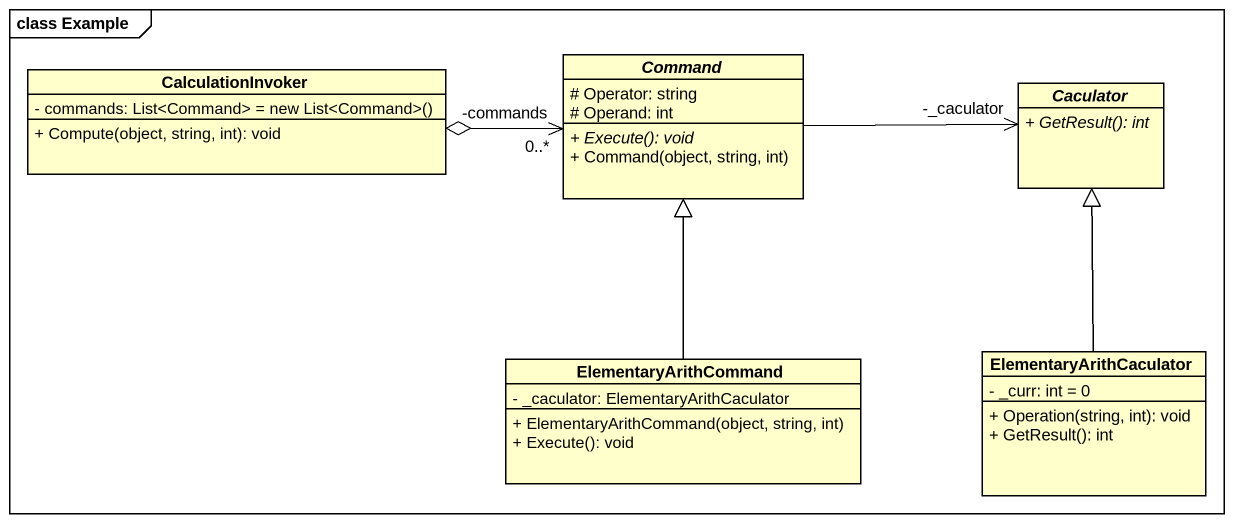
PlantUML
@startuml
mainframe class Example
hide circle
hide empty members
skinparam classAttributeIconSize 0
class CalculationInvoker {
  {field} - commands: List<Command> = new List<Command>()
  + Compute(object, string, int): void
}
abstract class Command {
  # Operator: string
  # Operand: int
  {abstract} + Execute(): void
  + Command(object, string, int)
}
abstract class Caculator {
  {abstract} + GetResult(): int
}
class ElementaryArithCommand {
  - _caculator: ElementaryArithCaculator
  + ElementaryArithCommand(object, string, int)
  + Execute(): void
}
class ElementaryArithCaculator {
  - _curr: int = 0
  + Operation(string, int): void
  + GetResult(): int
}
CalculationInvoker o-right-> "-commands\n0..*" Command
Command -right-> "-_caculator" Caculator
ElementaryArithCommand -up-|> Command
ElementaryArithCaculator -up-|> Caculator
@enduml
